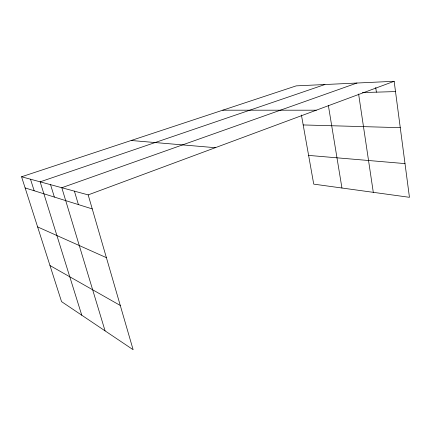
<?xml version="1.0" encoding="UTF-8"?>
<svg xmlns="http://www.w3.org/2000/svg" width="431" height="431" viewBox="0 0 431 431"><rect width="100%" height="100%" fill="white"/><g stroke="black" fill="none" stroke-linecap="round" stroke-linejoin="round"><path stroke-width="0.65" d="M88.177 194.893L133.125 349.708L61.547 301.63L21.55 176.78L88.177 194.893L394.149 81.292L409.45 197.312L313.725 184.129L301.42 115.018M356.965 83.027L61.805 187.722L105.072 330.868M324.92 84.524L40.148 181.834L81.766 315.212M21.55 176.78L296.232 85.866L394.149 81.292M362.401 92.573L395.502 91.582M222.735 110.191L316.289 110.201M303.187 124.942L400.264 127.673M308.612 155.402L405.005 163.602M131.169 140.495L215.295 147.698M25.122 187.921L92.25 208.922M37.61 226.905L106.403 257.668M49.985 265.539L120.281 305.477M30.509 179.215L34.157 190.75M50.551 184.662L54.365 197.069M74.412 191.148L78.394 204.59M328.363 105.439L341.945 188.018M358.608 94.023L373.294 192.334M375.73 87.504L376.382 92.153"/></g></svg>
